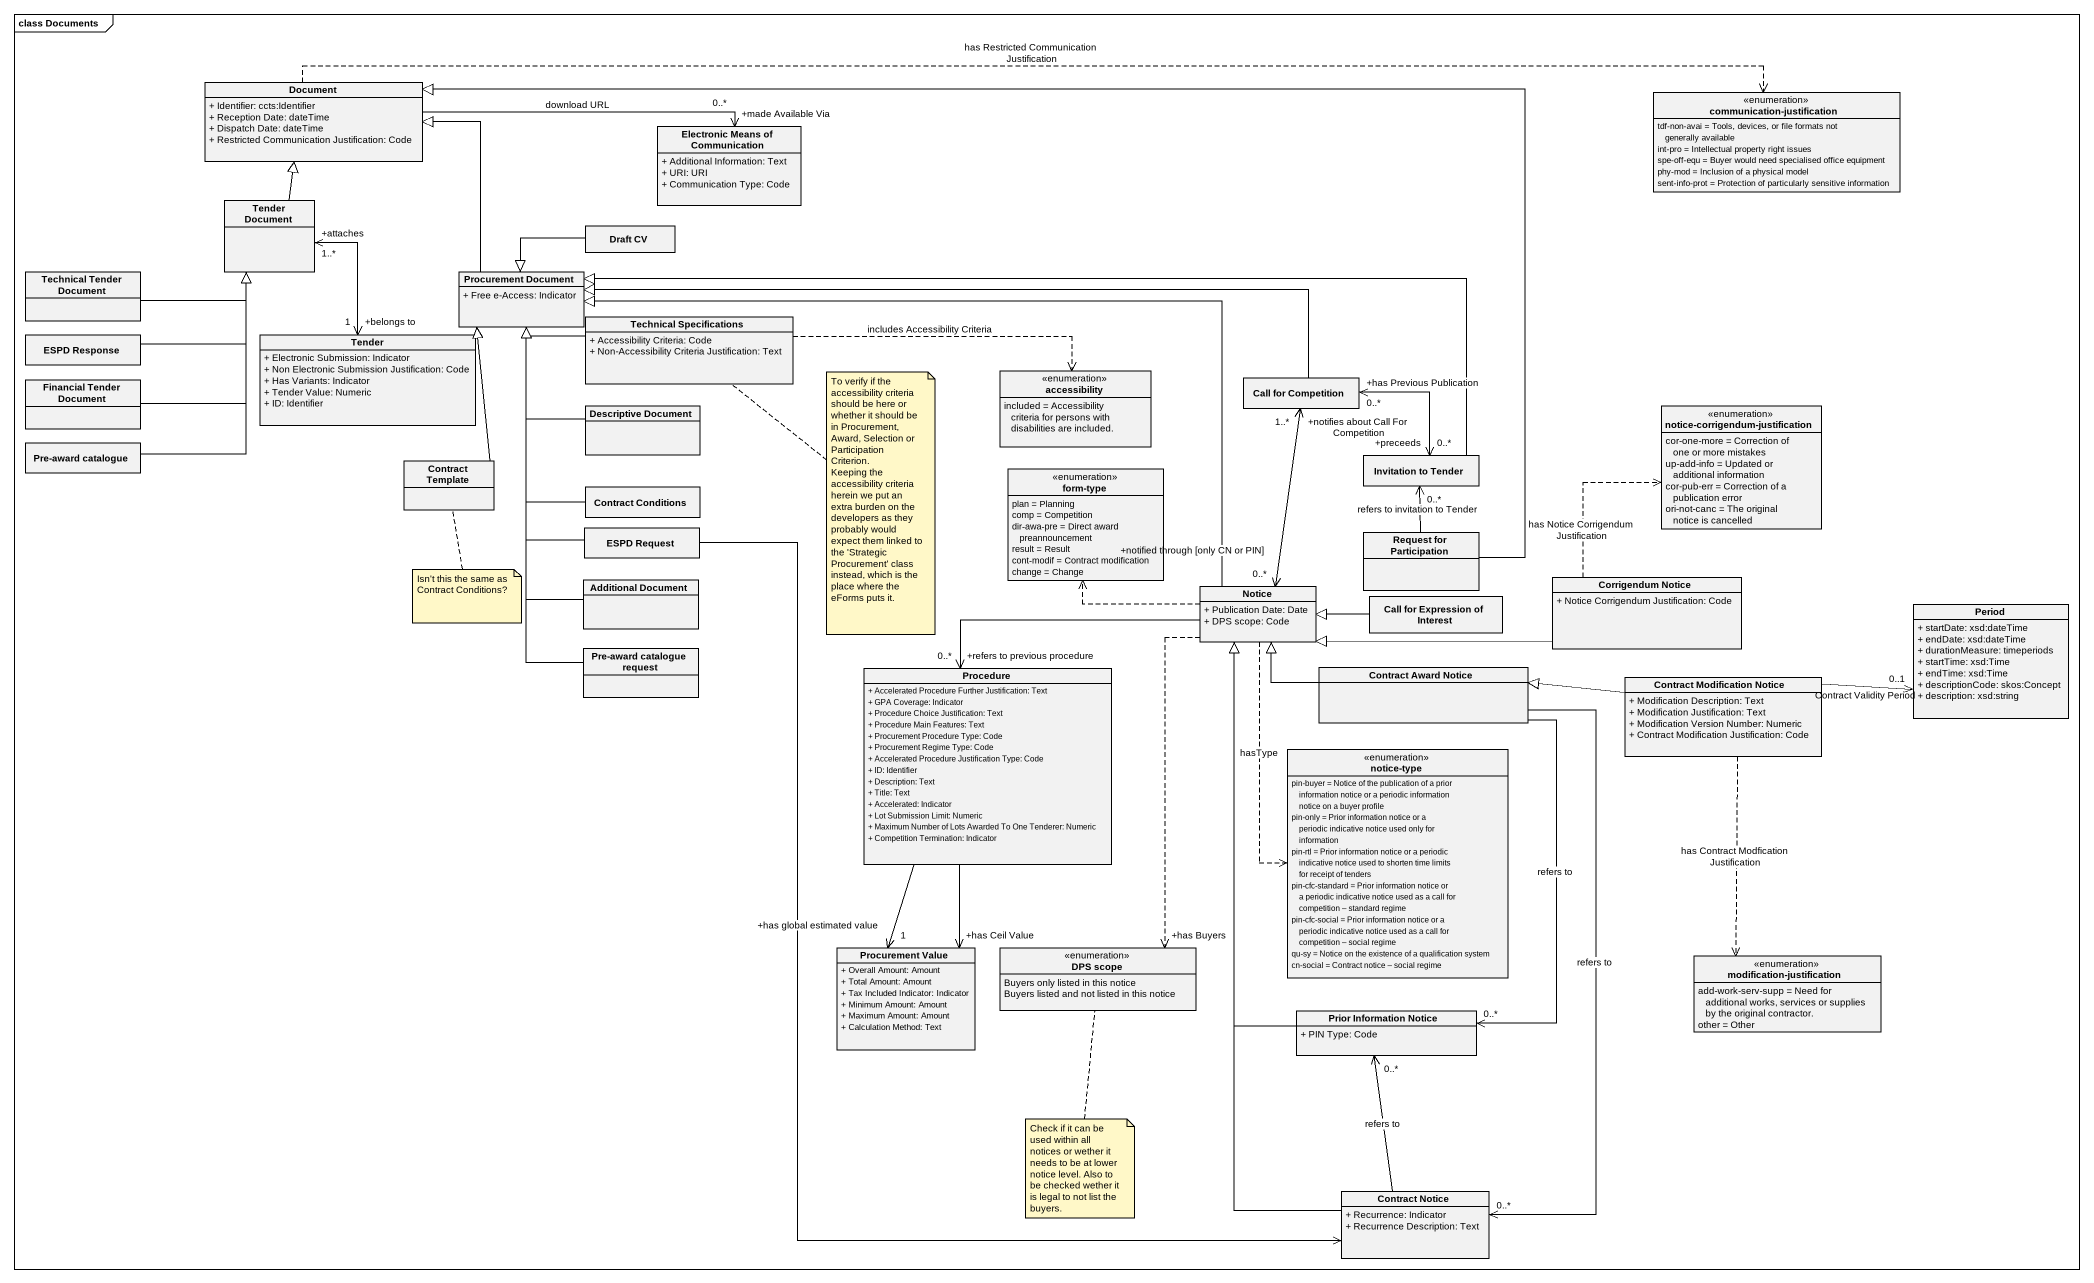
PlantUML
@startuml
mainframe class Documents
hide circle
hide empty members
skinparam classAttributeIconSize 0
class Document {
  + Identifier: ccts:Identifier
  + Reception Date: dateTime
  + Dispatch Date: dateTime
  + Restricted Communication Justification: Code
}
enum "communication-justification" as communication_justification {
  tdf-non-avai = Tools, devices, or file formats not generally available
  int-pro = Intellectual property right issues
  spe-off-equ = Buyer would need specialised office equipment
  phy-mod = Inclusion of a physical model
  sent-info-prot = Protection of particularly sensitive information
}
class "Electronic Means of Communication" as Electronic_Means_of {
  + Additional Information: Text
  + URI: URI
  + Communication Type: Code
}
class "Tender Document" as Tender_Document
class "Draft CV" as Draft_CV
class "Technical Tender Document" as Technical_Tender_Document
class "Procurement Document" as Procurement_Document {
  + Free e-Access: Indicator
}
class "Technical Specifications" as Technical_Specifications {
  + Accessibility Criteria: Code
  + Non-Accessibility Criteria Justification: Text
}
class "ESPD Response" as ESPD_Response
class Tender {
  + Electronic Submission: Indicator
  + Non Electronic Submission Justification: Code
  + Has Variants: Indicator
  + Tender Value: Numeric
  + ID: Identifier
}
class "Financial Tender Document" as Financial_Tender_Document
class "Descriptive Document" as Descriptive_Document
enum accessibility {
  included = Accessibility criteria for persons with disabilities are included.
}
class "Call for Competition" as Call_for_Competition
enum "notice-corrigendum-justification" as notice_corrigendum {
  cor-one-more = Correction of one or more mistakes
  up-add-info = Updated or additional information
  cor-pub-err = Correction of a publication error
  ori-not-canc = The original notice is cancelled
}
class "Pre-award catalogue" as Pre_award_catalogue
class "Contract Template" as Contract_Template
class "Contract Conditions" as Contract_Conditions
enum "form-type" as form_type {
  plan = Planning
  comp = Competition
  dir-awa-pre = Direct award preannouncement
  result = Result
  cont-modif = Contract modification
  change = Change
}
class "Invitation to Tender" as Invitation_to_Tender
class "ESPD Request" as ESPD_Request
class "Request for Participation" as Request_for_Participation
class "Additional Document" as Additional_Document
class Notice {
  + Publication Date: Date
  + DPS scope: Code
}
class "Call for Expression of Interest" as Call_for_Expression_of
class "Corrigendum Notice" as Corrigendum_Notice {
  + Notice Corrigendum Justification: Code
}
class Period {
  + startDate: xsd:dateTime
  + endDate: xsd:dateTime
  + durationMeasure: timeperiods
  + startTime: xsd:Time
  + endTime: xsd:Time
  + descriptionCode: skos:Concept
  + description: xsd:string
}
class "Pre-award catalogue request" as Pre_award_catalogue_request
class Procedure {
  + Accelerated Procedure Further Justification: Text
  + GPA Coverage: Indicator
  + Procedure Choice Justification: Text
  + Procedure Main Features: Text
  + Procurement Procedure Type: Code
  + Procurement Regime Type: Code
  + Accelerated Procedure Justification Type: Code
  + ID: Identifier
  + Description: Text
  + Title: Text
  + Accelerated: Indicator
  + Lot Submission Limit: Numeric
  + Maximum Number of Lots Awarded To One Tenderer: Numeric
  + Competition Termination: Indicator
}
class "Contract Award Notice" as Contract_Award_Notice
class "Contract Modification Notice" as Contract_Modification_Notice {
  + Modification Description: Text
  + Modification Justification: Text
  + Modification Version Number: Numeric
  + Contract Modification Justification: Code
}
enum "notice-type" as notice_type {
  pin-buyer = Notice of the publication of a prior information notice or a periodic information notice on a buyer profile
  pin-only = Prior information notice or a periodic indicative notice used only for information
  pin-rtl = Prior information notice or a periodic indicative notice used to shorten time limits for receipt of tenders
  pin-cfc-standard = Prior information notice or a periodic indicative notice used as a call for competition – standard regime
  pin-cfc-social = Prior information notice or a periodic indicative notice used as a call for competition – social regime
  qu-sy = Notice on the existence of a qualification system
  cn-social = Contract notice – social regime
}
class "Procurement Value" as Procurement_Value {
  + Overall Amount: Amount
  + Total Amount: Amount
  + Tax Included Indicator: Indicator
  + Minimum Amount: Amount
  + Maximum Amount: Amount
  + Calculation Method: Text
}
enum "DPS scope" as DPS_scope {
  Buyers only listed in this notice
  Buyers listed and not listed in this notice
}
enum "modification-justification" as modification_justification {
  add-work-serv-supp = Need for additional works, services or supplies by the original contractor.
  other = Other
}
class "Prior Information Notice" as Prior_Information_Notice {
  + PIN Type: Code
}
class "Contract Notice" as Contract_Notice {
  + Recurrence: Indicator
  + Recurrence Description: Text
}
Document .right.> communication_justification : has Restricted Communication Justification
Document -right-> "+made Available Via\n0..*" Electronic_Means_of : download URL
Tender_Document -up-|> Document
Draft_CV -left-|> Procurement_Document
Technical_Tender_Document -right-|> Tender_Document
Procurement_Document -up-|> Document
Technical_Specifications -left-|> Procurement_Document
Technical_Specifications .right.> accessibility : includes Accessibility Criteria
ESPD_Response -up-|> Tender_Document
Tender "+belongs to\n1" <-up-> "+attaches\n1..*" Tender_Document
Financial_Tender_Document -up-|> Tender_Document
Descriptive_Document -up-|> Procurement_Document
Call_for_Competition -left-|> Procurement_Document
Call_for_Competition "+notifies about Call For Competition\n1..*" <--> "+notified through [only CN or PIN]\n0..*" Notice
Pre_award_catalogue -up-|> Tender_Document
Contract_Template -up-|> Procurement_Document
Contract_Conditions -up-|> Procurement_Document
Invitation_to_Tender -left-|> Procurement_Document
Invitation_to_Tender "+preceeds\n0..*" <-up-> "+has Previous Publication\n0..*" Call_for_Competition
ESPD_Request -up-|> Procurement_Document
Request_for_Participation -left-|> Document
Request_for_Participation -up-> "0..*" Invitation_to_Tender : refers to invitation to Tender
Additional_Document -up-|> Procurement_Document
Notice -left-|> Procurement_Document
Notice .left.> form_type
Notice -left-> "+refers to previous procedure\n0..*" Procedure
Notice ..> notice_type : hasType
Notice ..> "+has Buyers" DPS_scope
Call_for_Expression_of -left-|> Notice
Corrigendum_Notice .up.> notice_corrigendum : has Notice Corrigendum Justification
Corrigendum_Notice -left-|> Notice
Pre_award_catalogue_request -up-|> Procurement_Document
Procedure --> "+has global estimated value\n1" Procurement_Value
Procedure --> "+has Ceil Value" Procurement_Value
Contract_Award_Notice -left-|> Notice
Contract_Award_Notice --> "0..*" Prior_Information_Notice : refers to
Contract_Award_Notice --> "0..*" Contract_Notice : refers to
Contract_Modification_Notice -right-> "0..1" Period : Contract Validity Period
Contract_Modification_Notice -left-|> Contract_Award_Notice
Contract_Modification_Notice ..> modification_justification : has Contract Modfication Justification
Prior_Information_Notice -up-|> Notice
Contract_Notice <-up- ESPD_Request
Contract_Notice -up-|> Notice
Contract_Notice -up-> "0..*" Prior_Information_Notice : refers to
note bottom of Technical_Specifications
  To verify if the accessibility criteria should be here or whether it should be in Procurement, Award, Selection or Participation Criterion.
  Keeping the accessibility criteria herein we put an extra burden on the developers as they probably would expect them linked to the 'Strategic Procurement' class instead, which is the place where the eForms puts it.
end note
note bottom of Contract_Template : Isn't this the same as Contract Conditions?
note bottom of DPS_scope : Check if it can be used within all notices or wether it needs to be at lower notice level. Also to be checked wether it is legal to not list the buyers.
@enduml
